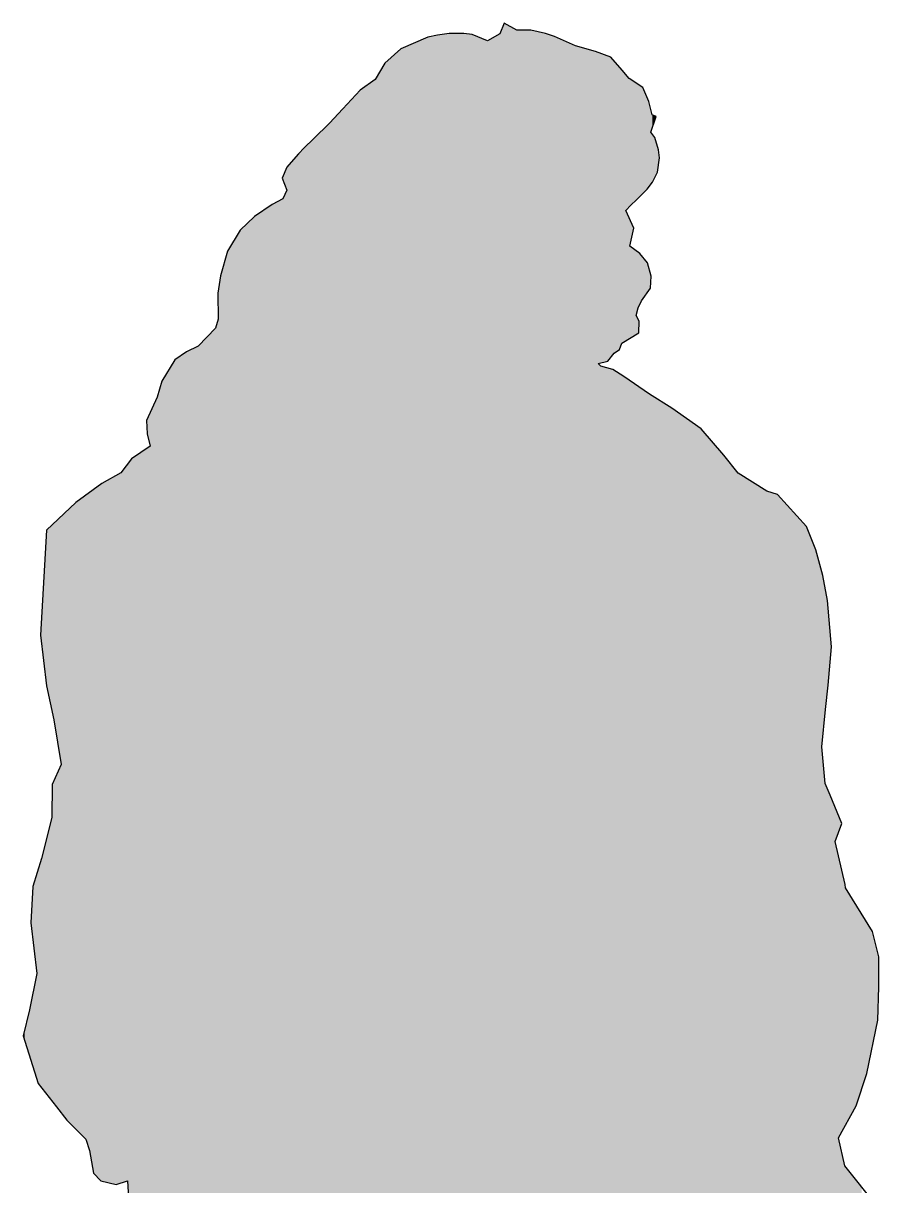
# Model space of a CAD drawing. Extents: x -66 to 17, y -1 to 174.
# Drawn here: x -50.3 to 10.8, y 91.2 to 174.3 of the extents above; entities that cross this region are included whole.
import ezdxf

# ---------------------------------------------------------------- set-up
doc = ezdxf.new("R2010")
doc.units = 0
doc.layers.get('0').update_dxf_attribs({"linetype": 'CONTINUOUS'})

# ---------------------------------------------------------------- blocks, each defined once
blk = doc.blocks.new('*U0')
for points in [[(-15.971, 26.288), (-16.275, 173.547), (-15.971, 174.308)], [(-15.971, 26.288), (-15.971, 174.308), (-15.057, 26.397)], [(-15.057, 26.397), (-15.971, 174.308), (-15.057, 173.814)], [(-15.057, 26.397), (-15.057, 173.814), (-14.64, 26.447)], [(-14.64, 26.447), (-15.057, 173.814), (-14.64, 173.814)], [(-14.64, 26.447), (-14.64, 173.814), (-14.145, 26.542)], [(-14.145, 26.542), (-14.64, 173.814), (-14.145, 173.814)], [(-14.145, 26.542), (-14.145, 173.814), (-14.068, 26.48)], [(-14.068, 26.48), (-14.145, 173.814), (-14.068, 173.814)], [(-14.068, 26.48), (-14.068, 173.814), (-13.003, 25.633)], [(-13.003, 25.633), (-14.068, 173.814), (-13.003, 173.567)], [(-21.413, 25.969), (-23.352, 172.482), (-21.413, 173.32)], [(-21.298, 25.971), (-21.413, 173.32), (-21.298, 173.341)], [(-21.413, 25.969), (-21.413, 173.32), (-21.298, 25.971)], [(-20.734, 25.992), (-21.298, 173.341), (-20.734, 173.445)], [(-21.298, 25.971), (-21.298, 173.341), (-20.734, 25.992)], [(-19.89, 26.024), (-20.734, 173.445), (-19.89, 173.567)], [(-20.734, 25.992), (-20.734, 173.445), (-19.89, 26.024)], [(-18.843, 26.063), (-19.89, 173.567), (-18.843, 173.586)], [(-19.89, 26.024), (-19.89, 173.567), (-18.843, 26.063)], [(-18.843, 26.063), (-18.843, 173.586), (-18.749, 26.066)], [(-18.749, 26.066), (-18.843, 173.586), (-18.749, 173.574)], [(-18.749, 26.066), (-18.749, 173.574), (-18.255, 26.09)], [(-18.255, 26.09), (-18.749, 173.574), (-18.255, 173.51)], [(-18.255, 26.09), (-18.255, 173.51), (-17.188, 26.143)], [(-17.188, 26.143), (-18.255, 173.51), (-17.188, 173.068)], [(-17.188, 26.143), (-17.188, 173.068), (-17.151, 26.147)], [(-17.151, 26.147), (-17.188, 173.068), (-17.151, 173.053)], [(-16.275, 26.252), (-17.151, 173.053), (-16.275, 173.547)], [(-17.151, 26.147), (-17.151, 173.053), (-16.275, 26.252)], [(-16.275, 26.252), (-16.275, 173.547), (-15.971, 26.288)], [(-13.003, 25.633), (-13.003, 173.567), (-12.927, 25.572)], [(-12.927, 25.572), (-13.003, 173.567), (-12.927, 173.542)], [(-12.927, 25.572), (-12.927, 173.542), (-12.813, 22.946)], [(-12.813, 22.946), (-12.927, 173.542), (-12.813, 173.505)], [(-12.813, 22.946), (-12.813, 173.505), (-12.718, 21.748)], [(-12.718, 21.748), (-12.813, 173.505), (-12.718, 173.474)], [(-12.718, 21.748), (-12.718, 173.474), (-12.508, 19.427)], [(-12.508, 19.427), (-12.718, 173.474), (-12.508, 173.406)], [(-12.508, 19.427), (-12.508, 173.406), (-12.356, 18.273)], [(-12.356, 18.273), (-12.508, 173.406), (-12.356, 173.357)], [(-12.356, 18.273), (-12.356, 173.357), (-12.09, 16.249)], [(-12.09, 16.249), (-12.356, 173.357), (-12.09, 173.239)], [(-12.09, 16.249), (-12.09, 173.239), (-11.405, 12.71)], [(-11.405, 12.71), (-12.09, 173.239), (-11.405, 172.936)], [(-11.405, 12.71), (-11.405, 172.936), (-10.872, 10.523)], [(-10.872, 10.523), (-11.405, 172.936), (-10.872, 172.7)], [(-23.352, 25.925), (-23.885, 172.003), (-23.352, 172.482)], [(-23.352, 25.925), (-23.352, 172.482), (-21.413, 25.969)], [(-10.872, 10.523), (-10.872, 172.7), (-10.853, 10.462)], [(-10.853, 10.462), (-10.872, 172.7), (-10.853, 172.691)], [(-10.853, 10.462), (-10.853, 172.691), (-9.998, 7.688)], [(-9.998, 7.688), (-10.853, 172.691), (-9.998, 172.452)], [(-9.998, 7.688), (-9.998, 172.452), (-9.426, 6.784)], [(-9.426, 6.784), (-9.998, 172.452), (-9.426, 172.292)], [(-9.426, 6.784), (-9.426, 172.292), (-9.236, 6.483)], [(-9.236, 6.483), (-9.426, 172.292), (-9.236, 172.218)], [(-9.236, 149.975), (-9.236, 172.218), (-9.065, 150.018)], [(-9.065, 150.018), (-9.236, 172.218), (-9.065, 172.152)], [(-9.065, 150.018), (-9.065, 172.152), (-8.551, 150.146)], [(-8.551, 150.146), (-9.065, 172.152), (-8.551, 171.954)], [(-24.494, 25.914), (-25.198, 170.275), (-24.494, 171.455)], [(-23.885, 25.914), (-24.494, 171.455), (-23.885, 172.003)], [(-24.494, 25.914), (-24.494, 171.455), (-23.885, 25.914)], [(-23.885, 25.914), (-23.885, 172.003), (-23.352, 25.925)], [(-8.551, 150.146), (-8.551, 171.954), (-8.342, 150.407)], [(-8.342, 150.407), (-8.551, 171.954), (-8.342, 171.873)], [(-8.342, 150.407), (-8.342, 171.873), (-8.185, 150.604)], [(-8.185, 150.604), (-8.342, 171.873), (-8.185, 171.697)], [(-8.185, 150.604), (-8.185, 171.697), (-8.171, 150.622)], [(-8.171, 150.622), (-8.185, 171.697), (-8.171, 171.682)], [(-8.171, 150.622), (-8.171, 171.682), (-8.094, 150.717)], [(-8.094, 150.717), (-8.171, 171.682), (-8.094, 171.596)], [(-8.094, 150.717), (-8.094, 171.596), (-7.714, 150.984)], [(-7.714, 150.984), (-8.094, 171.596), (-7.714, 171.172)], [(-7.714, 150.984), (-7.714, 171.172), (-7.561, 151.44)], [(-7.561, 151.44), (-7.714, 171.172), (-7.561, 171.001)], [(-7.561, 151.44), (-7.561, 171.001), (-7.524, 151.463)], [(-7.524, 151.463), (-7.561, 171.001), (-7.524, 170.96)], [(-7.524, 151.463), (-7.524, 170.96), (-7.417, 151.526)], [(-7.417, 151.526), (-7.524, 170.96), (-7.417, 170.828)], [(-7.417, 151.526), (-7.417, 170.828), (-7.257, 151.621)], [(-7.257, 151.621), (-7.417, 170.828), (-7.257, 170.632)], [(-7.257, 160.915), (-7.257, 170.632), (-7.03, 161.167)], [(-7.03, 161.167), (-7.257, 170.632), (-7.03, 170.352)], [(-25.198, 25.914), (-26.263, 169.515), (-25.198, 170.275)], [(-25.198, 25.914), (-25.198, 170.275), (-24.494, 25.914)], [(-7.03, 161.167), (-7.03, 170.352), (-6.991, 161.21)], [(-6.991, 161.21), (-7.03, 170.352), (-6.991, 170.326)], [(-6.991, 161.21), (-6.991, 170.326), (-6.914, 161.295)], [(-6.914, 161.295), (-6.991, 170.326), (-6.914, 170.276)], [(-6.914, 161.295), (-6.914, 170.276), (-6.697, 161.493)], [(-6.697, 161.493), (-6.914, 170.276), (-6.697, 170.134)], [(-6.697, 161.493), (-6.697, 170.134), (-6.534, 161.641)], [(-6.534, 161.641), (-6.697, 170.134), (-6.534, 170.028)], [(-6.534, 161.641), (-6.534, 170.028), (-6.497, 161.675)], [(-6.497, 161.675), (-6.534, 170.028), (-6.497, 170.003)], [(-6.497, 161.675), (-6.497, 170.003), (-6.383, 161.789)], [(-6.383, 161.789), (-6.497, 170.003), (-6.383, 169.929)], [(-6.383, 161.789), (-6.383, 169.929), (-6.344, 161.828)], [(-6.344, 161.828), (-6.383, 169.929), (-6.344, 169.903)], [(-6.344, 161.828), (-6.344, 169.903), (-6.306, 161.866)], [(-6.306, 161.866), (-6.344, 169.903), (-6.306, 169.879)], [(-6.306, 161.866), (-6.306, 169.879), (-6.267, 161.904)], [(-6.267, 161.904), (-6.306, 169.879), (-6.267, 169.853)], [(-6.267, 161.904), (-6.267, 169.853), (-6.154, 162.018)], [(-6.154, 162.018), (-6.267, 169.853), (-6.154, 169.78)], [(-6.154, 162.018), (-6.154, 169.78), (-6.04, 162.132)], [(-6.04, 162.132), (-6.154, 169.78), (-6.04, 169.705)], [(-6.04, 162.132), (-6.04, 169.705), (-5.735, 162.437)], [(-5.735, 162.437), (-6.04, 169.705), (-5.735, 168.985)], [(-26.263, 25.914), (-27.272, 168.427), (-26.263, 169.515)], [(-26.263, 25.914), (-26.263, 169.515), (-25.198, 25.914)], [(-5.735, 162.437), (-5.735, 168.985), (-5.716, 162.462)], [(-5.716, 162.462), (-5.735, 168.985), (-5.716, 168.939)], [(-5.716, 162.462), (-5.716, 168.939), (-5.627, 162.577)], [(-5.627, 162.577), (-5.716, 168.939), (-5.627, 168.73)], [(-27.5, 25.918), (-28.451, 167.155), (-27.5, 168.182)], [(-27.272, 25.914), (-27.5, 168.182), (-27.272, 168.427)], [(-27.5, 25.918), (-27.5, 168.182), (-27.272, 25.914)], [(-27.272, 25.914), (-27.272, 168.427), (-26.263, 25.914)], [(-5.627, 162.577), (-5.627, 168.73), (-5.621, 162.586)], [(-5.621, 162.586), (-5.627, 168.73), (-5.621, 168.715)], [(-5.621, 162.586), (-5.621, 168.715), (-5.583, 162.634)], [(-5.583, 162.634), (-5.621, 168.715), (-5.583, 168.57)], [(-5.583, 162.634), (-5.583, 168.57), (-5.507, 162.733)], [(-5.507, 162.733), (-5.583, 168.57), (-5.507, 168.276)], [(-5.507, 162.733), (-5.507, 168.276), (-5.469, 162.783)], [(-5.469, 162.783), (-5.507, 168.276), (-5.469, 168.128)], [(-5.469, 166.527), (-5.469, 168.128), (-5.45, 166.582)], [(-5.45, 166.582), (-5.469, 168.128), (-5.45, 168.056)], [(-5.45, 166.582), (-5.45, 168.056), (-5.374, 166.806)], [(-5.374, 166.806), (-5.45, 168.056), (-5.374, 167.764)], [(-28.451, 25.938), (-29.593, 166.051), (-28.451, 167.155)], [(-28.451, 25.938), (-28.451, 167.155), (-27.5, 25.918)], [(-5.374, 166.806), (-5.374, 167.764), (-5.355, 166.864)], [(-5.355, 166.864), (-5.374, 167.764), (-5.355, 167.756)], [(-5.355, 166.864), (-5.355, 167.756), (-5.203, 167.313)], [(-5.203, 167.313), (-5.355, 167.756), (-5.203, 167.696)], [(-5.203, 167.313), (-5.203, 167.696), (-5.115, 167.572)], [(-5.115, 167.572), (-5.203, 167.696), (-5.115, 167.661)], [(-5.115, 167.572), (-5.115, 167.661), (-5.089, 167.65)], [(-5.469, 162.783), (-5.469, 166.527), (-5.45, 162.807)], [(-5.45, 162.807), (-5.469, 166.527), (-5.45, 166.499)], [(-5.45, 162.807), (-5.45, 166.499), (-5.374, 162.906)], [(-5.374, 162.906), (-5.45, 166.499), (-5.374, 166.385)], [(-5.374, 162.906), (-5.374, 166.385), (-5.355, 162.931)], [(-5.355, 162.931), (-5.374, 166.385), (-5.355, 166.356)], [(-5.355, 162.931), (-5.355, 166.356), (-5.203, 163.253)], [(-5.203, 163.253), (-5.355, 166.356), (-5.203, 166.127)], [(-29.593, 25.961), (-30.259, 165.405), (-29.593, 166.051)], [(-29.593, 25.961), (-29.593, 166.051), (-28.451, 25.938)], [(-5.203, 163.253), (-5.203, 166.127), (-5.115, 163.438)], [(-5.115, 163.438), (-5.203, 166.127), (-5.115, 165.84)], [(-5.115, 163.438), (-5.115, 165.84), (-5.089, 163.493)], [(-5.089, 163.493), (-5.115, 165.84), (-5.089, 165.754)], [(-5.089, 163.493), (-5.089, 165.754), (-5.013, 163.655)], [(-5.013, 163.655), (-5.089, 165.754), (-5.013, 165.503)], [(-5.013, 163.655), (-5.013, 165.503), (-4.936, 164.168)], [(-4.936, 164.168), (-5.013, 165.503), (-4.936, 165.253)], [(-30.658, 25.983), (-31.191, 164.377), (-30.658, 164.967)], [(-30.259, 25.975), (-30.658, 164.967), (-30.259, 165.405)], [(-30.658, 25.983), (-30.658, 164.967), (-30.259, 25.975)], [(-30.259, 25.975), (-30.259, 165.405), (-29.593, 25.961)], [(-4.936, 164.168), (-4.936, 165.253), (-4.86, 164.681)], [(-31.514, 162.428), (-31.799, 163.33), (-31.514, 164.016)], [(-31.495, 162.379), (-31.514, 164.016), (-31.495, 164.038)], [(-31.514, 162.428), (-31.514, 164.016), (-31.495, 162.379)], [(-31.191, 25.994), (-31.495, 164.038), (-31.191, 164.377)], [(-31.495, 26.001), (-31.495, 164.038), (-31.191, 25.994)], [(-31.191, 25.994), (-31.191, 164.377), (-30.658, 25.983)], [(-31.799, 163.138), (-31.838, 163.236), (-31.799, 163.33)], [(-31.799, 163.138), (-31.799, 163.33), (-31.514, 162.428)], [(-31.514, 26.001), (-31.799, 161.752), (-31.514, 162.339)], [(-31.495, 26.001), (-31.514, 162.339), (-31.495, 162.379)], [(-31.514, 26.001), (-31.514, 162.339), (-31.495, 26.001)], [(-32.561, 26.023), (-32.751, 161.207), (-32.561, 161.334)], [(-31.838, 26.008), (-32.561, 161.334), (-31.838, 161.73)], [(-32.561, 26.023), (-32.561, 161.334), (-31.838, 26.008)], [(-31.799, 26.007), (-31.838, 161.73), (-31.799, 161.752)], [(-31.838, 26.008), (-31.838, 161.73), (-31.799, 26.007)], [(-31.799, 26.007), (-31.799, 161.752), (-31.514, 26.001)], [(-33.816, 21.113), (-34.196, 160.131), (-33.816, 160.497)], [(-33.779, 21.31), (-33.816, 160.497), (-33.779, 160.522)], [(-33.816, 21.113), (-33.816, 160.497), (-33.779, 21.31)], [(-33.588, 22.356), (-33.779, 160.522), (-33.588, 160.649)], [(-33.779, 21.31), (-33.779, 160.522), (-33.588, 22.356)], [(-32.865, 26.515), (-33.588, 160.649), (-32.865, 161.131)], [(-33.588, 22.356), (-33.588, 160.649), (-32.865, 26.515)], [(-32.751, 27.17), (-32.865, 161.131), (-32.751, 161.207)], [(-32.865, 26.515), (-32.865, 161.131), (-32.751, 27.17)], [(-32.751, 26.026), (-32.751, 161.207), (-32.561, 26.023)], [(-7.257, 151.621), (-7.257, 160.915), (-7.03, 151.756)], [(-7.03, 151.756), (-7.257, 160.915), (-7.03, 160.403)], [(-34.196, 19.103), (-34.844, 159.507), (-34.196, 160.131)], [(-34.196, 19.103), (-34.196, 160.131), (-33.816, 21.113)], [(-7.03, 151.756), (-7.03, 160.403), (-6.991, 151.779)], [(-6.991, 151.779), (-7.03, 160.403), (-6.991, 160.315)], [(-6.991, 158.366), (-6.991, 160.315), (-6.914, 158.701)], [(-6.914, 158.701), (-6.991, 160.315), (-6.914, 160.143)], [(-6.914, 158.701), (-6.914, 160.143), (-6.697, 159.655)], [(-34.844, 15.85), (-35.281, 158.771), (-34.844, 159.507)], [(-34.844, 15.85), (-34.844, 159.507), (-34.196, 19.103)], [(-35.737, 11.685), (-36.251, 156.235), (-35.737, 158.004)], [(-35.719, 11.76), (-35.737, 158.004), (-35.719, 158.036)], [(-35.737, 11.685), (-35.737, 158.004), (-35.719, 11.76)], [(-35.281, 13.738), (-35.719, 158.036), (-35.281, 158.771)], [(-35.719, 11.76), (-35.719, 158.036), (-35.281, 13.738)], [(-35.281, 13.738), (-35.281, 158.771), (-34.844, 15.85)], [(-6.991, 151.779), (-6.991, 158.366), (-6.914, 151.825)], [(-6.914, 151.825), (-6.991, 158.366), (-6.914, 158.31)], [(-6.914, 151.825), (-6.914, 158.31), (-6.697, 151.954)], [(-6.697, 151.954), (-6.914, 158.31), (-6.697, 158.15)], [(-6.697, 151.954), (-6.697, 158.15), (-6.534, 152.051)], [(-6.534, 152.051), (-6.697, 158.15), (-6.534, 158.029)], [(-6.534, 153.418), (-6.534, 158.029), (-6.497, 153.55)], [(-6.497, 153.55), (-6.534, 158.029), (-6.497, 158.002)], [(-6.497, 153.55), (-6.497, 158.002), (-6.383, 153.952)], [(-6.383, 153.952), (-6.497, 158.002), (-6.383, 157.918)], [(-6.383, 153.952), (-6.383, 157.918), (-6.344, 154.039)], [(-6.344, 154.039), (-6.383, 157.918), (-6.344, 157.889)], [(-6.344, 154.039), (-6.344, 157.889), (-6.306, 154.123)], [(-6.306, 154.123), (-6.344, 157.889), (-6.306, 157.862)], [(-6.306, 154.123), (-6.306, 157.862), (-6.267, 154.211)], [(-6.267, 154.211), (-6.306, 157.862), (-6.267, 157.833)], [(-6.267, 154.211), (-6.267, 157.833), (-6.154, 154.465)], [(-6.154, 154.465), (-6.267, 157.833), (-6.154, 157.7)], [(-6.154, 154.465), (-6.154, 157.7), (-6.04, 154.623)], [(-6.04, 154.623), (-6.154, 157.7), (-6.04, 157.566)], [(-6.04, 154.623), (-6.04, 157.566), (-5.735, 155.044)], [(-5.735, 155.044), (-6.04, 157.566), (-5.735, 157.208)], [(-5.735, 155.044), (-5.735, 157.208), (-5.716, 155.071)], [(-5.716, 155.071), (-5.735, 157.208), (-5.716, 157.185)], [(-5.716, 155.071), (-5.716, 157.185), (-5.627, 155.193)], [(-5.627, 155.193), (-5.716, 157.185), (-5.627, 156.861)], [(-5.627, 155.193), (-5.627, 156.861), (-5.621, 155.202)], [(-5.621, 155.202), (-5.627, 156.861), (-5.621, 156.838)], [(-5.621, 155.202), (-5.621, 156.838), (-5.583, 155.254)], [(-5.583, 155.254), (-5.621, 156.838), (-5.583, 156.702)], [(-5.583, 155.254), (-5.583, 156.702), (-5.507, 155.359)], [(-5.507, 155.359), (-5.583, 156.702), (-5.507, 156.423)], [(-5.507, 155.359), (-5.507, 156.423), (-5.469, 155.934)], [(-5.469, 155.934), (-5.507, 156.423), (-5.469, 156.284)], [(-36.251, 9.644), (-36.404, 155.256), (-36.251, 156.235)], [(-36.251, 9.644), (-36.251, 156.235), (-35.737, 11.685)], [(-5.469, 155.934), (-5.469, 156.284), (-5.45, 156.216)], [(-36.404, 153.152), (-36.441, 155.016), (-36.404, 155.256)], [(-36.404, 9.037), (-36.404, 155.256), (-36.251, 9.644)], [(-36.441, 8.888), (-36.556, 152.635), (-36.441, 153.025)], [(-36.404, 9.037), (-36.441, 153.025), (-36.404, 153.152)], [(-36.441, 8.888), (-36.441, 153.025), (-36.404, 9.037)], [(-6.534, 152.051), (-6.534, 153.418), (-6.497, 152.073)], [(-6.497, 152.073), (-6.534, 153.418), (-6.497, 153.35)], [(-6.497, 152.073), (-6.497, 153.35), (-6.383, 152.14)], [(-6.383, 152.14), (-6.497, 153.35), (-6.383, 153.141)], [(-6.383, 152.14), (-6.383, 153.141), (-6.344, 152.164)], [(-6.344, 152.164), (-6.383, 153.141), (-6.344, 153.069)], [(-6.344, 152.164), (-6.344, 153.069), (-6.306, 153.001)], [(-36.595, 8.318), (-37.393, 151.682), (-36.595, 152.506)], [(-36.556, 8.43), (-36.595, 152.506), (-36.556, 152.635)], [(-36.595, 8.318), (-36.595, 152.506), (-36.556, 8.43)], [(-36.556, 8.43), (-36.556, 152.635), (-36.441, 8.888)], [(-37.393, 5.975), (-37.85, 151.211), (-37.393, 151.682)], [(-37.393, 5.975), (-37.393, 151.682), (-36.595, 8.318)], [(-38.687, 5.752), (-39.505, 150.242), (-38.687, 150.813)], [(-38.211, 5.729), (-38.687, 150.813), (-38.211, 151.039)], [(-38.687, 5.752), (-38.687, 150.813), (-38.211, 5.729)], [(-37.85, 5.837), (-38.211, 151.039), (-37.85, 151.211)], [(-38.211, 5.729), (-38.211, 151.039), (-37.85, 5.837)], [(-37.85, 5.837), (-37.85, 151.211), (-37.393, 5.975)], [(-39.505, 5.793), (-40.132, 149.205), (-39.505, 150.242)], [(-39.505, 5.793), (-39.505, 150.242), (-38.687, 5.752)], [(-9.236, 6.483), (-9.236, 149.975), (-9.065, 6.211)], [(-9.065, 6.211), (-9.236, 149.975), (-9.065, 149.785)], [(-9.065, 6.211), (-9.065, 149.785), (-8.551, 5.398)], [(-8.551, 5.398), (-9.065, 149.785), (-8.551, 149.647)], [(-40.132, 5.824), (-40.438, 148.7), (-40.132, 149.205)], [(-40.132, 5.824), (-40.132, 149.205), (-39.505, 5.793)], [(-8.551, 5.398), (-8.551, 149.647), (-8.342, 5.068)], [(-8.342, 5.068), (-8.551, 149.647), (-8.342, 149.59)], [(-8.342, 5.068), (-8.342, 149.59), (-8.185, 4.818)], [(-8.185, 4.818), (-8.342, 149.59), (-8.185, 149.548)], [(-8.185, 4.818), (-8.185, 149.548), (-8.171, 4.796)], [(-8.171, 4.796), (-8.185, 149.548), (-8.171, 149.539)], [(-8.171, 4.796), (-8.171, 149.539), (-8.094, 4.811)], [(-8.094, 4.811), (-8.171, 149.539), (-8.094, 149.488)], [(-8.094, 4.811), (-8.094, 149.488), (-7.714, 4.885)], [(-7.714, 4.885), (-8.094, 149.488), (-7.714, 149.234)], [(-7.714, 4.885), (-7.714, 149.234), (-7.561, 4.914)], [(-7.561, 4.914), (-7.714, 149.234), (-7.561, 149.133)], [(-7.561, 4.914), (-7.561, 149.133), (-7.524, 4.921)], [(-7.524, 4.921), (-7.561, 149.133), (-7.524, 149.108)], [(-7.524, 4.921), (-7.524, 149.108), (-7.417, 4.942)], [(-7.417, 4.942), (-7.524, 149.108), (-7.417, 149.037)], [(-7.417, 4.942), (-7.417, 149.037), (-7.257, 4.973)], [(-7.257, 4.973), (-7.417, 149.037), (-7.257, 148.928)], [(-7.257, 4.973), (-7.257, 148.928), (-7.03, 5.016)], [(-7.03, 5.016), (-7.257, 148.928), (-7.03, 148.773)], [(-40.438, 5.995), (-40.78, 147.559), (-40.438, 148.7)], [(-40.438, 5.995), (-40.438, 148.7), (-40.132, 5.824)], [(-7.03, 5.016), (-7.03, 148.773), (-6.991, 5.024)], [(-6.991, 5.024), (-7.03, 148.773), (-6.991, 148.746)], [(-6.991, 5.024), (-6.991, 148.746), (-6.914, 5.039)], [(-6.914, 5.039), (-6.991, 148.746), (-6.914, 148.694)], [(-6.914, 5.039), (-6.914, 148.694), (-6.697, 5.081)], [(-6.697, 5.081), (-6.914, 148.694), (-6.697, 148.547)], [(-6.697, 5.081), (-6.697, 148.547), (-6.534, 5.112)], [(-6.534, 5.112), (-6.697, 148.547), (-6.534, 148.435)], [(-6.534, 5.112), (-6.534, 148.435), (-6.497, 5.119)], [(-6.497, 5.119), (-6.534, 148.435), (-6.497, 148.41)], [(-6.497, 5.119), (-6.497, 148.41), (-6.383, 5.141)], [(-6.383, 5.141), (-6.497, 148.41), (-6.383, 148.332)], [(-6.383, 5.141), (-6.383, 148.332), (-6.344, 5.149)], [(-6.344, 5.149), (-6.383, 148.332), (-6.344, 148.306)], [(-6.344, 5.149), (-6.344, 148.306), (-6.306, 5.156)], [(-6.306, 5.156), (-6.344, 148.306), (-6.306, 148.28)], [(-6.306, 5.156), (-6.306, 148.28), (-6.267, 5.163)], [(-6.267, 5.163), (-6.306, 148.28), (-6.267, 148.254)], [(-6.267, 5.163), (-6.267, 148.254), (-6.154, 5.185)], [(-6.154, 5.185), (-6.267, 148.254), (-6.154, 148.177)], [(-6.154, 5.185), (-6.154, 148.177), (-6.04, 5.207)], [(-6.04, 5.207), (-6.154, 148.177), (-6.04, 148.099)], [(-6.04, 5.207), (-6.04, 148.099), (-5.735, 5.266)], [(-5.735, 5.266), (-6.04, 148.099), (-5.735, 147.891)], [(-40.78, 6.187), (-41.274, 146.482), (-40.78, 147.559)], [(-40.78, 6.187), (-40.78, 147.559), (-40.438, 5.995)], [(-5.735, 5.266), (-5.735, 147.891), (-5.716, 5.27)], [(-5.716, 5.27), (-5.735, 147.891), (-5.716, 147.878)], [(-5.716, 5.27), (-5.716, 147.878), (-5.627, 5.287)], [(-5.627, 5.287), (-5.716, 147.878), (-5.627, 147.818)], [(-5.627, 5.287), (-5.627, 147.818), (-5.621, 5.288)], [(-5.621, 5.288), (-5.627, 147.818), (-5.621, 147.813)], [(-5.621, 5.288), (-5.621, 147.813), (-5.583, 5.295)], [(-5.583, 5.295), (-5.621, 147.813), (-5.583, 147.788)], [(-5.583, 5.295), (-5.583, 147.788), (-5.507, 5.31)], [(-5.507, 5.31), (-5.583, 147.788), (-5.507, 147.74)], [(-5.507, 1.925), (-5.507, 147.74), (-5.469, 1.887)], [(-5.469, 1.887), (-5.507, 147.74), (-5.469, 147.717)], [(-5.469, 1.887), (-5.469, 147.717), (-5.45, 1.868)], [(-5.45, 1.868), (-5.469, 147.717), (-5.45, 147.705)], [(-5.45, 1.868), (-5.45, 147.705), (-5.374, 1.793)], [(-5.374, 1.793), (-5.45, 147.705), (-5.374, 147.658)], [(-5.374, 1.793), (-5.374, 147.658), (-5.355, 1.773)], [(-5.355, 1.773), (-5.374, 147.658), (-5.355, 147.646)], [(-5.355, 1.773), (-5.355, 147.646), (-5.203, 1.621)], [(-5.203, 1.621), (-5.355, 147.646), (-5.203, 147.551)], [(-5.203, 1.621), (-5.203, 147.551), (-5.115, 1.534)], [(-5.115, 1.534), (-5.203, 147.551), (-5.115, 147.496)], [(-5.115, 1.534), (-5.115, 147.496), (-5.089, 1.516)], [(-5.089, 1.516), (-5.115, 147.496), (-5.089, 147.48)], [(-5.089, 1.516), (-5.089, 147.48), (-5.013, 1.465)], [(-5.013, 1.465), (-5.089, 147.48), (-5.013, 147.432)], [(-5.013, 1.465), (-5.013, 147.432), (-4.936, 1.414)], [(-4.936, 1.414), (-5.013, 147.432), (-4.936, 147.385)], [(-4.936, 1.414), (-4.936, 147.385), (-4.86, 1.364)], [(-4.86, 1.364), (-4.936, 147.385), (-4.86, 147.337)], [(-4.86, 1.364), (-4.86, 147.337), (-4.348, 1.023)], [(-4.348, 1.023), (-4.86, 147.337), (-4.348, 147.018)], [(-41.274, 144.059), (-41.484, 146.026), (-41.274, 146.482)], [(-41.274, 6.464), (-41.274, 146.482), (-40.78, 6.187)], [(-4.348, 1.023), (-4.348, 147.018), (-3.966, 0.513)], [(-3.966, 0.513), (-4.348, 147.018), (-3.966, 146.779)], [(-3.966, 0.513), (-3.966, 146.779), (-3.581, 0)], [(-3.581, 0), (-3.966, 146.779), (-3.581, 146.51)], [(-3.581, 0), (-3.581, 146.51), (-1.873, 0)], [(-1.873, 0), (-3.581, 146.51), (-1.873, 145.314)], [(-41.484, 144.953), (-41.54, 145.903), (-41.484, 146.026)], [(-41.484, 144.953), (-41.484, 146.026), (-41.274, 144.059)], [(-1.873, 0), (-1.873, 145.314), (-1.023, 0)], [(-1.023, 0), (-1.873, 145.314), (-1.023, 144.315)], [(-41.548, 6.617), (-41.818, 143.686), (-41.548, 143.871)], [(-41.54, 6.613), (-41.548, 143.871), (-41.54, 143.876)], [(-41.548, 6.617), (-41.548, 143.871), (-41.54, 6.613)], [(-41.484, 6.582), (-41.54, 143.876), (-41.484, 143.915)], [(-41.54, 6.613), (-41.54, 143.876), (-41.484, 6.582)], [(-41.274, 6.464), (-41.484, 143.915), (-41.274, 144.059)], [(-41.484, 6.582), (-41.484, 143.915), (-41.274, 6.464)], [(-1.023, 0), (-1.023, 144.315), (-0.256, 0)], [(-0.256, 0), (-1.023, 144.315), (-0.256, 143.413)], [(-42.72, 88.657), (-42.9, 142.763), (-42.72, 142.998)], [(-42.606, 1.346), (-42.72, 142.998), (-42.606, 143.146)], [(-42.72, 1.209), (-42.72, 142.998), (-42.606, 1.346)], [(-41.818, 2.291), (-42.606, 143.146), (-41.818, 143.686)], [(-42.606, 1.346), (-42.606, 143.146), (-41.818, 2.291)], [(-41.818, 4.454), (-41.818, 143.686), (-41.548, 6.617)], [(-0.256, 0), (-0.256, 143.413), (0.767, 0)], [(0.767, 0), (-0.256, 143.413), (0.767, 142.135)], [(-43.171, 91.437), (-43.367, 142.156), (-43.171, 142.411)], [(-42.9, 91.527), (-43.171, 142.411), (-42.9, 142.763)], [(-43.171, 91.437), (-43.171, 142.411), (-42.9, 91.527)], [(-42.9, 91.527), (-42.9, 142.763), (-42.72, 88.657)], [(-44.794, 91.527), (-45.335, 140.957), (-44.794, 141.354)], [(-44.737, 91.513), (-44.794, 141.354), (-44.737, 141.395)], [(-44.794, 91.527), (-44.794, 141.354), (-44.737, 91.513)], [(-43.712, 91.257), (-44.737, 141.395), (-43.712, 141.964)], [(-44.737, 91.513), (-44.737, 141.395), (-43.712, 91.257)], [(-43.52, 91.321), (-43.712, 141.964), (-43.52, 142.071)], [(-43.712, 91.257), (-43.712, 141.964), (-43.52, 91.321)], [(-43.367, 91.372), (-43.52, 142.071), (-43.367, 142.156)], [(-43.52, 91.321), (-43.52, 142.071), (-43.367, 91.372)], [(-43.367, 91.372), (-43.367, 142.156), (-43.171, 91.437)], [(0.767, 0), (0.767, 142.135), (1.023, 0)], [(1.023, 0), (0.767, 142.135), (1.023, 141.975)], [(1.023, 0), (1.023, 141.975), (2.813, -0.464)], [(2.813, -0.464), (1.023, 141.975), (2.813, 140.856)], [(-45.954, 94.58), (-46.411, 140.169), (-45.954, 140.504)], [(-45.876, 94.502), (-45.954, 140.504), (-45.876, 140.561)], [(-45.954, 94.58), (-45.954, 140.504), (-45.876, 94.502)], [(-45.606, 93.691), (-45.876, 140.561), (-45.606, 140.759)], [(-45.876, 94.502), (-45.876, 140.561), (-45.606, 93.691)], [(-45.536, 93.271), (-45.606, 140.759), (-45.536, 140.81)], [(-45.606, 93.691), (-45.606, 140.759), (-45.536, 93.271)], [(-45.335, 92.068), (-45.536, 140.81), (-45.335, 140.957)], [(-45.536, 93.271), (-45.536, 140.81), (-45.335, 92.068)], [(-45.335, 92.068), (-45.335, 140.957), (-44.794, 91.527)], [(2.813, -0.464), (2.813, 140.856), (3.511, -0.645)], [(3.511, -0.645), (2.813, 140.856), (3.511, 140.624)], [(3.511, -0.645), (3.511, 140.624), (3.581, -0.654)], [(3.581, -0.654), (3.511, 140.624), (3.581, 140.601)], [(3.581, -0.654), (3.581, 140.601), (4.424, -0.755)], [(4.424, -0.755), (3.581, 140.601), (4.424, 139.664)], [(-46.688, 95.313), (-47.229, 139.433), (-46.688, 139.944)], [(-46.583, 95.208), (-46.688, 139.944), (-46.583, 140.044)], [(-46.688, 95.313), (-46.688, 139.944), (-46.583, 95.208)], [(-46.411, 95.036), (-46.583, 140.044), (-46.411, 140.169)], [(-46.583, 95.208), (-46.583, 140.044), (-46.411, 95.036)], [(-46.411, 95.036), (-46.411, 140.169), (-45.954, 94.58)], [(-47.742, 121.987), (-47.971, 138.731), (-47.742, 138.947)], [(-47.629, 121.304), (-47.742, 138.947), (-47.629, 139.055)], [(-47.742, 121.987), (-47.742, 138.947), (-47.629, 121.304)], [(-47.438, 96.126), (-47.629, 139.055), (-47.438, 139.235)], [(-47.629, 96.373), (-47.629, 139.055), (-47.438, 96.126)], [(-47.229, 95.854), (-47.438, 139.235), (-47.229, 139.433)], [(-47.438, 96.126), (-47.438, 139.235), (-47.229, 95.854)], [(-47.229, 95.854), (-47.229, 139.433), (-46.688, 95.313)], [(4.424, 16.097), (4.424, 139.664), (4.595, 17.03)], [(4.595, 17.03), (4.424, 139.664), (4.595, 139.474)], [(4.595, 31.754), (4.595, 139.474), (4.615, 32.496)], [(4.615, 32.496), (4.595, 139.474), (4.615, 139.453)], [(4.615, 32.496), (4.615, 139.453), (4.729, 32.52)], [(4.729, 32.52), (4.615, 139.453), (4.729, 139.326)], [(4.729, 32.52), (4.729, 139.326), (4.842, 32.544)], [(4.842, 32.544), (4.729, 139.326), (4.842, 139.2)], [(4.842, 32.544), (4.842, 139.2), (4.938, 32.564)], [(4.938, 32.564), (4.842, 139.2), (4.938, 139.094)], [(4.938, 32.564), (4.938, 139.094), (4.995, 32.576)], [(4.995, 32.576), (4.938, 139.094), (4.995, 139.03)], [(4.995, 32.576), (4.995, 139.03), (5.033, 32.584)], [(5.033, 32.584), (4.995, 139.03), (5.033, 138.988)], [(5.033, 32.584), (5.033, 138.988), (5.09, 32.596)], [(5.09, 32.596), (5.033, 138.988), (5.09, 138.925)], [(5.09, 32.596), (5.09, 138.925), (5.115, 32.601)], [(5.115, 32.601), (5.09, 138.925), (5.115, 138.897)], [(5.115, 32.601), (5.115, 138.897), (5.128, 32.604)], [(5.128, 32.604), (5.115, 138.897), (5.128, 138.882)], [(5.128, 32.604), (5.128, 138.882), (5.371, 32.655)], [(5.371, 32.655), (5.128, 138.882), (5.371, 138.613)], [(-48.695, 126.923), (-48.96, 133.291), (-48.695, 138.047)], [(-48.694, 126.917), (-48.695, 138.047), (-48.694, 138.048)], [(-48.695, 126.923), (-48.695, 138.047), (-48.694, 126.917)], [(-48.466, 125.88), (-48.694, 138.048), (-48.466, 138.264)], [(-48.694, 126.917), (-48.694, 138.048), (-48.466, 125.88)], [(-48.313, 125.187), (-48.466, 138.264), (-48.313, 138.408)], [(-48.466, 125.88), (-48.466, 138.264), (-48.313, 125.187)], [(-48.294, 125.101), (-48.313, 138.408), (-48.294, 138.426)], [(-48.313, 125.187), (-48.313, 138.408), (-48.294, 125.101)], [(-48.162, 124.501), (-48.294, 138.426), (-48.162, 138.551)], [(-48.294, 125.101), (-48.294, 138.426), (-48.162, 124.501)], [(-48.123, 124.268), (-48.162, 138.551), (-48.123, 138.588)], [(-48.162, 124.501), (-48.162, 138.551), (-48.123, 124.268)], [(-48.041, 123.776), (-48.123, 138.588), (-48.041, 138.665)], [(-48.123, 124.268), (-48.123, 138.588), (-48.041, 123.776)], [(-47.971, 123.361), (-48.041, 138.665), (-47.971, 138.731)], [(-48.041, 123.776), (-48.041, 138.665), (-47.971, 123.361)], [(-47.971, 123.361), (-47.971, 138.731), (-47.742, 121.987)], [(5.371, 32.655), (5.371, 138.613), (5.395, 32.66)], [(5.395, 32.66), (5.371, 138.613), (5.395, 138.586)], [(5.395, 32.66), (5.395, 138.586), (5.642, 32.712)], [(5.642, 32.712), (5.395, 138.586), (5.642, 138.312)], [(5.642, 32.712), (5.642, 138.312), (5.883, 32.762)], [(5.883, 32.762), (5.642, 138.312), (5.883, 137.723)], [(5.883, 32.762), (5.883, 137.723), (6.326, 32.856)], [(6.326, 32.856), (5.883, 137.723), (6.326, 136.638)], [(6.326, 32.856), (6.326, 136.638), (6.745, 32.944)], [(6.745, 32.944), (6.326, 136.638), (6.745, 135.094)], [(6.745, 122.56), (6.745, 135.094), (6.783, 122.934)], [(6.783, 122.934), (6.745, 135.094), (6.783, 134.956)], [(6.783, 122.934), (6.783, 134.956), (6.822, 123.323)], [(6.822, 123.323), (6.783, 134.956), (6.822, 134.813)], [(6.822, 123.323), (6.822, 134.813), (6.906, 124.162)], [(6.906, 124.162), (6.822, 134.813), (6.906, 134.374)], [(6.906, 124.162), (6.906, 134.374), (6.992, 125.028)], [(6.992, 125.028), (6.906, 134.374), (6.992, 133.92)], [(6.992, 125.028), (6.992, 133.92), (7.012, 125.223)], [(7.012, 125.223), (6.992, 133.92), (7.012, 133.818)], [(-48.96, 129.225), (-48.992, 132.709), (-48.96, 133.291)], [(-48.96, 129.225), (-48.96, 133.291), (-48.695, 126.923)], [(7.012, 125.223), (7.012, 133.818), (7.164, 126.628)], [(7.164, 126.628), (7.012, 133.818), (7.164, 133.024)], [(7.164, 126.628), (7.164, 133.024), (7.201, 126.974)], [(7.201, 126.974), (7.164, 133.024), (7.201, 132.558)], [(-48.992, 129.506), (-49.056, 131.572), (-48.992, 132.709)], [(-48.992, 129.506), (-48.992, 132.709), (-48.96, 129.225)], [(7.201, 126.974), (7.201, 132.558), (7.353, 128.798)], [(7.353, 128.798), (7.201, 132.558), (7.353, 130.665)], [(-49.056, 130.057), (-49.113, 130.551), (-49.056, 131.572)], [(-49.056, 130.057), (-49.056, 131.572), (-48.992, 129.506)], [(7.353, 128.798), (7.353, 130.665), (7.43, 129.714)], [(6.745, 32.944), (6.745, 122.56), (6.783, 32.951)], [(6.783, 32.951), (6.745, 122.56), (6.783, 122.163)], [(6.783, 32.951), (6.783, 122.163), (6.822, 32.96)], [(6.822, 32.96), (6.783, 122.163), (6.822, 121.749)], [(6.822, 32.96), (6.822, 121.749), (6.906, 32.977)], [(6.906, 32.977), (6.822, 121.749), (6.906, 120.857)], [(-47.971, 96.819), (-48.041, 120.408), (-47.971, 120.559)], [(-47.742, 96.521), (-47.971, 120.559), (-47.742, 121.057)], [(-47.971, 96.819), (-47.971, 120.559), (-47.742, 96.521)], [(-47.629, 96.373), (-47.742, 121.057), (-47.629, 121.304)], [(-47.742, 96.521), (-47.742, 121.057), (-47.629, 96.373)], [(6.906, 32.977), (6.906, 120.857), (6.992, 33.002)], [(6.992, 33.002), (6.906, 120.857), (6.992, 119.935)], [(-48.294, 97.226), (-48.313, 117.499), (-48.294, 119.858)], [(-48.162, 97.059), (-48.294, 119.858), (-48.162, 120.145)], [(-48.294, 97.226), (-48.294, 119.858), (-48.162, 97.059)], [(-48.123, 97.01), (-48.162, 120.145), (-48.123, 120.23)], [(-48.162, 97.059), (-48.162, 120.145), (-48.123, 97.01)], [(-48.041, 96.907), (-48.123, 120.23), (-48.041, 120.408)], [(-48.123, 97.01), (-48.123, 120.23), (-48.041, 96.907)], [(-48.041, 96.907), (-48.041, 120.408), (-47.971, 96.819)], [(6.992, 33.002), (6.992, 119.935), (7.012, 33.008)], [(7.012, 33.008), (6.992, 119.935), (7.012, 119.889)], [(7.012, 33.008), (7.012, 119.889), (7.164, 33.051)], [(7.164, 33.051), (7.012, 119.889), (7.164, 119.537)], [(7.164, 33.051), (7.164, 119.537), (7.201, 33.062)], [(7.201, 33.062), (7.164, 119.537), (7.201, 119.45)], [(7.201, 33.062), (7.201, 119.45), (7.353, 33.105)], [(7.353, 33.105), (7.201, 119.45), (7.353, 119.097)], [(7.353, 33.105), (7.353, 119.097), (7.43, 33.127)], [(7.43, 33.127), (7.353, 119.097), (7.43, 118.912)], [(7.43, 33.127), (7.43, 118.912), (7.696, 33.203)], [(7.696, 33.203), (7.43, 118.912), (7.696, 118.266)], [(7.696, 115.787), (7.696, 118.266), (7.929, 116.404)], [(7.929, 116.404), (7.696, 118.266), (7.929, 117.702)], [(-48.313, 97.25), (-48.466, 116.897), (-48.313, 117.499)], [(-48.313, 97.25), (-48.313, 117.499), (-48.294, 97.226)], [(7.929, 116.404), (7.929, 117.702), (8.185, 117.082)], [(-48.466, 97.443), (-48.694, 115.996), (-48.466, 116.897)], [(-48.466, 97.443), (-48.466, 116.897), (-48.313, 97.25)], [(-48.695, 97.732), (-48.96, 114.947), (-48.695, 115.993)], [(-48.694, 97.731), (-48.695, 115.993), (-48.694, 115.996)], [(-48.695, 97.732), (-48.695, 115.993), (-48.694, 97.731)], [(-48.694, 97.731), (-48.694, 115.996), (-48.466, 97.443)], [(7.696, 33.203), (7.696, 115.787), (7.929, 33.269)], [(7.929, 33.269), (7.696, 115.787), (7.929, 114.796)], [(-48.992, 98.107), (-49.056, 114.569), (-48.992, 114.819)], [(-48.96, 98.066), (-48.992, 114.819), (-48.96, 114.947)], [(-48.992, 98.107), (-48.992, 114.819), (-48.96, 98.066)], [(-48.96, 98.066), (-48.96, 114.947), (-48.695, 97.732)], [(7.929, 94.586), (7.929, 114.796), (8.185, 95.046)], [(8.185, 95.046), (7.929, 114.796), (8.185, 113.704)], [(-49.113, 98.259), (-49.283, 113.822), (-49.113, 114.383)], [(-49.056, 98.187), (-49.113, 114.383), (-49.056, 114.569)], [(-49.113, 98.259), (-49.113, 114.383), (-49.056, 98.187)], [(-49.056, 98.187), (-49.056, 114.569), (-48.992, 98.107)], [(-49.379, 106.351), (-49.664, 112.572), (-49.379, 113.508)], [(-49.283, 98.474), (-49.379, 113.508), (-49.283, 113.822)], [(-49.379, 98.78), (-49.379, 113.508), (-49.283, 98.474)], [(-49.283, 98.474), (-49.283, 113.822), (-49.113, 98.259)], [(8.185, 95.046), (8.185, 113.704), (8.381, 95.4)], [(8.381, 95.4), (8.185, 113.704), (8.381, 112.865)], [(-49.664, 108.819), (-49.797, 109.965), (-49.664, 112.572)], [(-49.664, 108.819), (-49.664, 112.572), (-49.379, 106.351)], [(8.381, 95.4), (8.381, 112.865), (8.419, 95.467)], [(8.419, 95.467), (8.381, 112.865), (8.419, 112.705)], [(8.419, 95.467), (8.419, 112.705), (8.44, 95.506)], [(8.44, 95.506), (8.419, 112.705), (8.44, 112.481)], [(8.44, 95.506), (8.44, 112.481), (8.696, 95.966)], [(8.696, 95.966), (8.44, 112.481), (8.696, 112.068)], [(8.696, 95.966), (8.696, 112.068), (9.208, 96.887)], [(9.208, 96.887), (8.696, 112.068), (9.208, 111.244)], [(9.208, 96.887), (9.208, 111.244), (9.599, 98.06)], [(9.599, 98.06), (9.208, 111.244), (9.599, 110.614)], [(9.599, 98.06), (9.599, 110.614), (9.975, 99.187)], [(9.975, 99.187), (9.599, 110.614), (9.975, 110.008)], [(9.975, 99.187), (9.975, 110.008), (10.207, 100.35)], [(10.207, 100.35), (9.975, 110.008), (10.207, 109.633)], [(10.207, 100.35), (10.207, 109.633), (10.379, 101.207)], [(10.379, 101.207), (10.207, 109.633), (10.379, 109.357)], [(10.379, 101.207), (10.379, 109.357), (10.664, 102.632)], [(10.664, 102.632), (10.379, 109.357), (10.664, 108.18)], [(10.664, 102.632), (10.664, 108.18), (10.742, 103.022)], [(10.742, 103.022), (10.664, 108.18), (10.742, 107.858)], [(10.742, 103.022), (10.742, 107.858), (10.817, 105.4)], [(10.817, 105.4), (10.742, 107.858), (10.817, 107.549)], [(-49.379, 98.78), (-49.664, 104.966), (-49.379, 106.351)], [(-49.664, 99.691), (-49.797, 104.323), (-49.664, 104.966)], [(-49.664, 99.691), (-49.664, 104.966), (-49.379, 98.78)], [(-49.797, 100.115), (-49.912, 103.763), (-49.797, 104.323)], [(-49.797, 100.115), (-49.797, 104.323), (-49.664, 99.691)], [(-50.026, 100.847), (-50.254, 102.293), (-50.026, 103.273)], [(-49.912, 100.483), (-50.026, 103.273), (-49.912, 103.763)], [(-50.026, 100.847), (-50.026, 103.273), (-49.912, 100.483)], [(-49.912, 100.483), (-49.912, 103.763), (-49.797, 100.115)], [(-50.254, 101.574), (-50.349, 101.88), (-50.254, 102.293)], [(-50.254, 101.574), (-50.254, 102.293), (-50.026, 100.847)], [(7.929, 33.269), (7.929, 94.586), (8.185, 33.342)], [(8.185, 33.342), (7.929, 94.586), (8.185, 93.461)], [(8.185, 33.342), (8.185, 93.461), (8.381, 33.399)], [(8.381, 33.399), (8.185, 93.461), (8.381, 92.596)], [(8.381, 33.399), (8.381, 92.596), (8.419, 33.409)], [(8.419, 33.409), (8.381, 92.596), (8.419, 92.549)], [(8.419, 33.409), (8.419, 92.549), (8.44, 33.415)], [(8.44, 33.415), (8.419, 92.549), (8.44, 92.523)], [(8.44, 33.415), (8.44, 92.523), (8.696, 33.489)], [(8.696, 33.489), (8.44, 92.523), (8.696, 92.205)], [(8.696, 33.489), (8.696, 92.205), (9.208, 35.534)], [(9.208, 35.534), (8.696, 92.205), (9.208, 91.569)], [(9.208, 35.534), (9.208, 91.569), (9.599, 37.69)], [(9.599, 37.69), (9.208, 91.569), (9.599, 91.084)]]:
    blk.add_solid(points)

msp = doc.modelspace()

# ---------------------------------------------------------------- linework, layer by layer
msp.add_lwpolyline([(10.664, 89.76), (8.381, 92.596), (7.929, 94.586), (9.208, 96.887), (9.975, 99.187), (10.742, 103.022), (10.817, 105.4), (10.817, 107.549), (10.379, 109.357), (8.44, 112.481), (8.419, 112.705), (7.696, 115.787), (8.185, 117.082), (7.353, 119.097), (6.992, 119.935), (6.745, 122.56), (7.012, 125.223), (7.201, 126.974), (7.43, 129.714), (7.164, 133.024), (6.822, 134.813), (6.326, 136.638), (5.642, 138.312), (3.581, 140.601), (2.813, 140.856), (0.767, 142.135), (-0.256, 143.413), (-1.873, 145.314), (-3.966, 146.779), (-5.583, 147.788), (-7.417, 149.037), (-8.185, 149.548), (-9.065, 149.785), (-9.236, 149.975), (-8.551, 150.146), (-8.094, 150.717), (-7.714, 150.984), (-7.561, 151.44), (-6.344, 152.164), (-6.306, 153.001), (-6.534, 153.418), (-6.383, 153.952), (-6.154, 154.465), (-5.507, 155.359), (-5.45, 156.216), (-5.716, 157.185), (-6.267, 157.833), (-6.991, 158.366), (-6.697, 159.655), (-7.257, 160.915), (-6.914, 161.295), (-6.497, 161.675), (-5.735, 162.437), (-5.355, 162.931), (-5.013, 163.655), (-4.86, 164.681), (-4.936, 165.253), (-5.203, 166.127), (-5.469, 166.527), (-5.089, 167.65), (-5.374, 167.764), (-5.621, 168.715), (-6.04, 169.705), (-7.03, 170.352), (-7.524, 170.96), (-8.342, 171.873), (-9.426, 172.292), (-10.853, 172.691), (-12.356, 173.357), (-13.003, 173.567), (-14.068, 173.814), (-15.057, 173.814), (-15.971, 174.308), (-16.275, 173.547), (-17.151, 173.053), (-18.255, 173.51), (-18.843, 173.586), (-19.89, 173.567), (-20.734, 173.445), (-21.413, 173.32), (-23.352, 172.482), (-24.494, 171.455), (-25.198, 170.275), (-26.263, 169.515), (-27.5, 168.182), (-28.451, 167.155), (-29.593, 166.051), (-30.259, 165.405), (-30.658, 164.967), (-31.191, 164.377), (-31.514, 164.016), (-31.838, 163.236), (-31.495, 162.379), (-31.799, 161.752), (-32.561, 161.334), (-33.816, 160.497), (-34.844, 159.507), (-35.737, 158.004), (-36.251, 156.235), (-36.441, 155.016), (-36.404, 153.152), (-36.595, 152.506), (-37.85, 151.211), (-38.687, 150.813), (-39.505, 150.242), (-40.438, 148.7), (-40.78, 147.559), (-41.54, 145.903), (-41.484, 144.953), (-41.274, 144.059), (-42.606, 143.146), (-43.367, 142.156), (-44.737, 141.395), (-46.583, 140.044), (-48.695, 138.047), (-49.113, 130.551), (-48.694, 126.917), (-48.162, 124.501), (-47.629, 121.304), (-48.294, 119.858), (-48.313, 117.499), (-49.056, 114.569), (-49.664, 112.572), (-49.797, 109.965), (-49.379, 106.351), (-49.912, 103.763), (-50.349, 101.88), (-49.283, 98.474), (-47.971, 96.819), (-47.229, 95.854), (-46.688, 95.313), (-45.876, 94.502), (-45.606, 93.691), (-45.335, 92.068), (-44.794, 91.527), (-43.712, 91.257), (-42.9, 91.527), (-42.72, 88.657)])

# ---------------------------------------------------------------- block references
msp.add_blockref('*U0', (0, 0))

doc.saveas('drawing.dxf')
